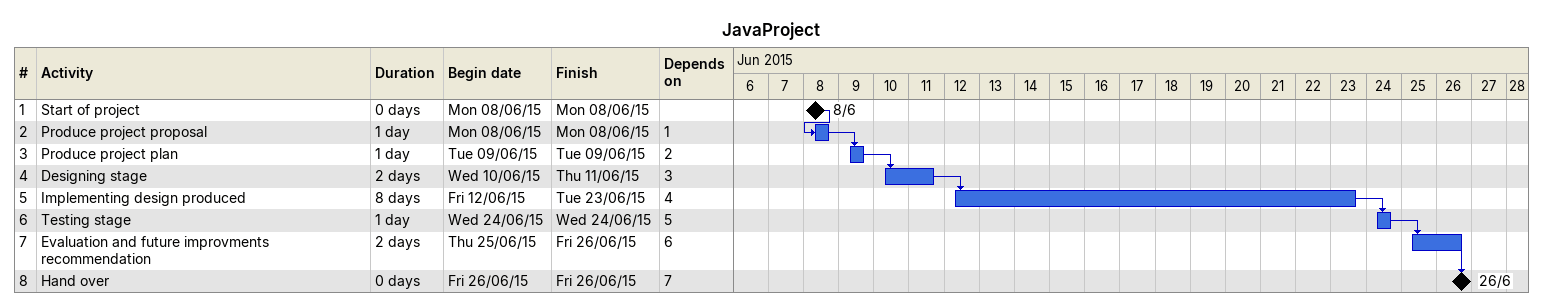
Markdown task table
JavaProject

| ID | Task | Duration | Start | Finish | Predecessors |
|---|---|---|---|---|---|
| 1 | Start of project | 0d | 2015-06-08 | 2015-06-08 |  |
| 2 | Produce project proposal | 1d | 2015-06-08 | 2015-06-08 | 1 |
| 3 | Produce project plan | 1d | 2015-06-09 | 2015-06-09 | 2 |
| 4 | Designing stage | 2d | 2015-06-10 | 2015-06-11 | 3 |
| 5 | Implementing design produced | 8d | 2015-06-12 | 2015-06-23 | 4 |
| 6 | Testing stage | 1d | 2015-06-24 | 2015-06-24 | 5 |
| 7 | Evaluation and future improvments recommendation | 2d | 2015-06-25 | 2015-06-26 | 6 |
| 8 | Hand over | 0d | 2015-06-26 | 2015-06-26 | 7 |
